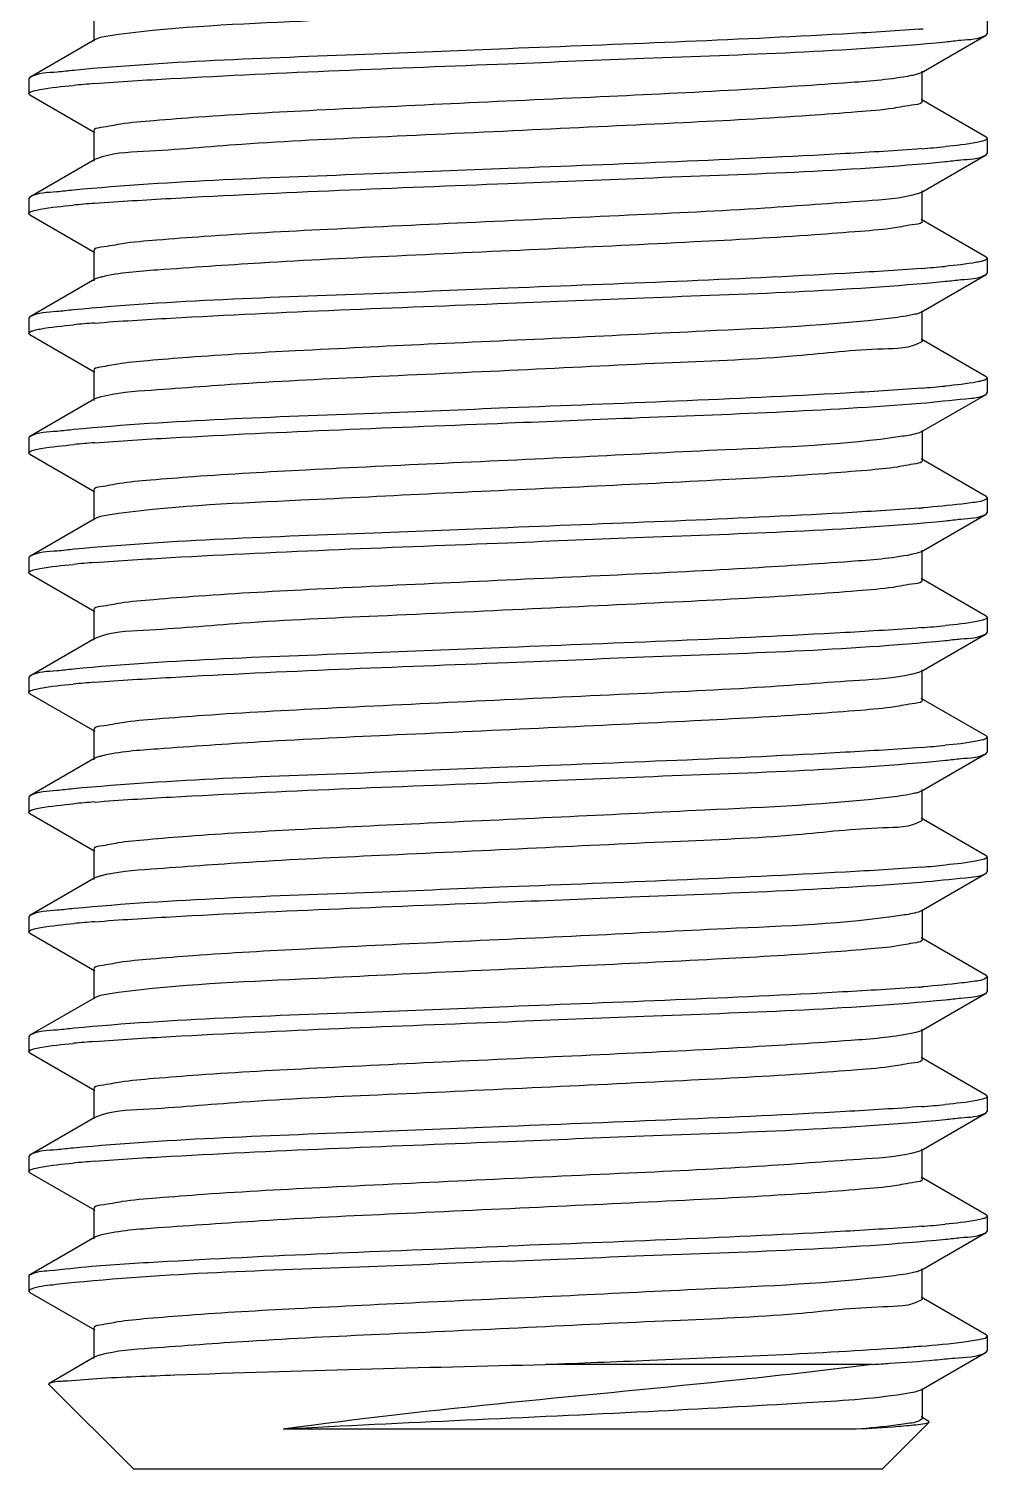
# Model space of a CAD drawing. Extents: x 1382187 to 1725648, y 860327 to 1571294.
# Drawn here: x 1509812.2 to 1509954.5, y 1234592.4 to 1234806.5 of the extents above; entities that cross this region are included whole.
import ezdxf

# ---------------------------------------------------------------- set-up
doc = ezdxf.new("R2010")
doc.units = 0
doc.header["$LTSCALE"] = 1000
doc.header["$MEASUREMENT"] = 0

msp = doc.modelspace()

# ---------------------------------------------------------------- linework, layer by layer
at = {"linetype": 'Continuous'}
for p, q in [((1509821.79, 1234809.09), (1509821.79, 1234804.64)), ((1509954.51, 1234807.97), (1509954.51, 1234805.75)), ((1509821.98, 1234804.86), (1509812.32, 1234799.27)), ((1509944.69, 1234799.96), (1509954.35, 1234805.56)), ((1509954.35, 1234805.56), (1509954.51, 1234805.75)), ((1509812.32, 1234799.27), (1509812.15, 1234799.08)), ((1509812.15, 1234799.08), (1509812.15, 1234796.85)), ((1509944.88, 1234795.74), (1509944.88, 1234800.19)), ((1509812.32, 1234796.66), (1509812.15, 1234796.85)), ((1509812.32, 1234796.66), (1509821.98, 1234791.07)), ((1509954.35, 1234790.37), (1509944.69, 1234795.97)), ((1509821.79, 1234791.29), (1509821.79, 1234786.84)), ((1509954.35, 1234790.37), (1509954.51, 1234790.18)), ((1509954.51, 1234790.18), (1509954.51, 1234787.96)), ((1509944.69, 1234782.17), (1509954.35, 1234787.76)), ((1509954.35, 1234787.76), (1509954.51, 1234787.96)), ((1509821.98, 1234787.07), (1509812.32, 1234781.48)), ((1509822.2, 1234787.17), (1509821.98, 1234787.07)), ((1509812.32, 1234781.48), (1509812.15, 1234781.28)), ((1509944.88, 1234777.95), (1509944.88, 1234782.39)), ((1509812.15, 1234781.28), (1509812.15, 1234779.06)), ((1509812.32, 1234778.86), (1509812.15, 1234779.06)), ((1509812.32, 1234778.86), (1509821.98, 1234773.27)), ((1509954.35, 1234772.58), (1509944.69, 1234778.17)), ((1509821.79, 1234773.5), (1509821.79, 1234769.05)), ((1509954.35, 1234772.58), (1509954.51, 1234772.38)), ((1509954.51, 1234772.38), (1509954.51, 1234770.16)), ((1509821.98, 1234769.27), (1509812.32, 1234763.68)), ((1509944.69, 1234764.37), (1509954.35, 1234769.97)), ((1509954.35, 1234769.97), (1509954.51, 1234770.16)), ((1509944.69, 1234764.37), (1509944.42, 1234764.25)), ((1509944.88, 1234760.15), (1509944.88, 1234764.6)), ((1509812.32, 1234763.68), (1509812.15, 1234763.49)), ((1509812.15, 1234763.49), (1509812.15, 1234761.26)), ((1509812.32, 1234761.07), (1509812.15, 1234761.26)), ((1509812.32, 1234761.07), (1509821.98, 1234755.48)), ((1509954.35, 1234754.78), (1509944.69, 1234760.38)), ((1509821.79, 1234755.7), (1509821.79, 1234751.25)), ((1509954.35, 1234754.78), (1509954.51, 1234754.59)), ((1509954.51, 1234754.59), (1509954.51, 1234752.37)), ((1509821.98, 1234751.48), (1509812.32, 1234745.89)), ((1509944.69, 1234746.58), (1509954.35, 1234752.17)), ((1509954.35, 1234752.17), (1509954.51, 1234752.37)), ((1509812.32, 1234745.89), (1509812.15, 1234745.69)), ((1509812.15, 1234745.69), (1509812.15, 1234743.47)), ((1509944.88, 1234746.8), (1509944.88, 1234742.36)), ((1509812.32, 1234743.27), (1509812.15, 1234743.47)), ((1509812.32, 1234743.27), (1509821.98, 1234737.68)), ((1509954.35, 1234736.99), (1509944.69, 1234742.58)), ((1509821.79, 1234737.91), (1509821.79, 1234733.46)), ((1509954.35, 1234736.99), (1509954.51, 1234736.79)), ((1509954.51, 1234736.79), (1509954.51, 1234734.57)), ((1509944.69, 1234728.78), (1509954.35, 1234734.38)), ((1509954.35, 1234734.38), (1509954.51, 1234734.57)), ((1509821.98, 1234733.68), (1509812.32, 1234728.09)), ((1509812.32, 1234728.09), (1509812.15, 1234727.9)), ((1509812.15, 1234727.9), (1509812.15, 1234725.67)), ((1509944.88, 1234724.56), (1509944.88, 1234729.01)), ((1509812.32, 1234725.48), (1509812.15, 1234725.67)), ((1509812.32, 1234725.48), (1509821.98, 1234719.89)), ((1509954.35, 1234719.19), (1509944.69, 1234724.79)), ((1509821.79, 1234720.11), (1509821.79, 1234715.66)), ((1509954.35, 1234719.19), (1509954.51, 1234719)), ((1509954.51, 1234719), (1509954.51, 1234716.78)), ((1509821.98, 1234715.89), (1509812.32, 1234710.3)), ((1509822.2, 1234715.99), (1509821.98, 1234715.89)), ((1509944.69, 1234710.99), (1509954.35, 1234716.58)), ((1509954.35, 1234716.58), (1509954.51, 1234716.78)), ((1509944.88, 1234706.77), (1509944.88, 1234711.21)), ((1509812.32, 1234710.3), (1509812.15, 1234710.1)), ((1509812.15, 1234710.1), (1509812.15, 1234707.88)), ((1509812.32, 1234707.68), (1509812.15, 1234707.88)), ((1509812.32, 1234707.68), (1509821.98, 1234702.09)), ((1509954.35, 1234701.4), (1509944.69, 1234706.99)), ((1509821.79, 1234702.32), (1509821.79, 1234697.87)), ((1509954.35, 1234701.4), (1509954.51, 1234701.2)), ((1509954.51, 1234701.2), (1509954.51, 1234698.98)), ((1509821.98, 1234698.09), (1509812.32, 1234692.5)), ((1509944.69, 1234693.19), (1509954.35, 1234698.79)), ((1509954.35, 1234698.79), (1509954.51, 1234698.98)), ((1509812.32, 1234692.5), (1509812.15, 1234692.31)), ((1509812.15, 1234692.31), (1509812.15, 1234690.08)), ((1509944.69, 1234693.19), (1509944.42, 1234693.07)), ((1509944.88, 1234688.97), (1509944.88, 1234693.42)), ((1509812.32, 1234689.89), (1509812.15, 1234690.08)), ((1509812.32, 1234689.89), (1509821.98, 1234684.3)), ((1509954.35, 1234683.6), (1509944.69, 1234689.2)), ((1509821.79, 1234684.52), (1509821.79, 1234680.07)), ((1509954.35, 1234683.6), (1509954.51, 1234683.41)), ((1509954.51, 1234683.41), (1509954.51, 1234681.19)), ((1509944.69, 1234675.4), (1509954.35, 1234680.99)), ((1509954.35, 1234680.99), (1509954.51, 1234681.19)), ((1509821.98, 1234680.3), (1509812.32, 1234674.71)), ((1509812.32, 1234674.71), (1509812.15, 1234674.51)), ((1509812.15, 1234674.51), (1509812.15, 1234672.29)), ((1509944.88, 1234675.62), (1509944.88, 1234671.18)), ((1509812.32, 1234672.09), (1509812.15, 1234672.29)), ((1509812.32, 1234672.09), (1509821.98, 1234666.5)), ((1509954.35, 1234665.81), (1509944.69, 1234671.4)), ((1509821.79, 1234666.73), (1509821.79, 1234662.28)), ((1509954.35, 1234665.81), (1509954.51, 1234665.61)), ((1509954.51, 1234665.61), (1509954.51, 1234663.39)), ((1509821.98, 1234662.5), (1509812.32, 1234656.91)), ((1509944.69, 1234657.6), (1509954.35, 1234663.2)), ((1509954.35, 1234663.2), (1509954.51, 1234663.39)), ((1509944.88, 1234653.38), (1509944.88, 1234657.83)), ((1509812.32, 1234656.91), (1509812.15, 1234656.72)), ((1509812.15, 1234656.72), (1509812.15, 1234654.49)), ((1509812.32, 1234654.3), (1509812.15, 1234654.49)), ((1509812.32, 1234654.3), (1509821.98, 1234648.71)), ((1509954.35, 1234648.01), (1509944.69, 1234653.61)), ((1509821.79, 1234648.93), (1509821.79, 1234644.48)), ((1509954.35, 1234648.01), (1509954.51, 1234647.82)), ((1509954.51, 1234647.82), (1509954.51, 1234645.6)), ((1509821.98, 1234644.71), (1509812.32, 1234639.12)), ((1509822.2, 1234644.81), (1509821.98, 1234644.71)), ((1509944.69, 1234639.81), (1509954.35, 1234645.4)), ((1509954.35, 1234645.4), (1509954.51, 1234645.6)), ((1509944.88, 1234635.59), (1509944.88, 1234640.03)), ((1509812.32, 1234639.12), (1509812.15, 1234638.92)), ((1509812.15, 1234638.92), (1509812.15, 1234636.7)), ((1509812.32, 1234636.5), (1509812.15, 1234636.7)), ((1509812.32, 1234636.5), (1509821.98, 1234630.91)), ((1509954.35, 1234630.22), (1509944.69, 1234635.81)), ((1509821.79, 1234631.14), (1509821.79, 1234626.69)), ((1509954.35, 1234630.22), (1509954.51, 1234630.02)), ((1509954.51, 1234630.02), (1509954.51, 1234627.8)), ((1509944.69, 1234622.01), (1509954.35, 1234627.61)), ((1509954.35, 1234627.61), (1509954.51, 1234627.8)), ((1509821.98, 1234626.91), (1509812.32, 1234621.32)), ((1509812.15, 1234621.13), (1509812.32, 1234621.32)), ((1509812.15, 1234621.13), (1509812.15, 1234618.9)), ((1509944.69, 1234622.01), (1509944.42, 1234621.89)), ((1509944.88, 1234617.79), (1509944.88, 1234622.24)), ((1509812.15, 1234618.9), (1509812.32, 1234618.71)), ((1509812.32, 1234618.71), (1509821.98, 1234613.12)), ((1509954.35, 1234612.42), (1509944.69, 1234618.02)), ((1509821.79, 1234613.34), (1509821.79, 1234608.89)), ((1509954.51, 1234612.23), (1509954.35, 1234612.42)), ((1509954.51, 1234612.23), (1509954.51, 1234610.01)), ((1509821.98, 1234609.12), (1509815.16, 1234605.17)), ((1509937.46, 1234608), (1509888.92, 1234608)), ((1509944.69, 1234604.22), (1509954.35, 1234609.81)), ((1509954.35, 1234609.81), (1509954.51, 1234610.01)), ((1509815.12, 1234605.04), (1509815.16, 1234605.17)), ((1509827.73, 1234592.43), (1509815.12, 1234605.04)), ((1509944.88, 1234604.44), (1509944.88, 1234600)), ((1509938.94, 1234592.43), (1509945.91, 1234599.4)), ((1509945.86, 1234599.54), (1509944.69, 1234600.22)), ((1509945.86, 1234599.54), (1509945.91, 1234599.4)), ((1509935.04, 1234598.37), (1509849.94, 1234598.37)), ((1509938.94, 1234592.43), (1509827.73, 1234592.43))]:
    msp.add_line(p, q, dxfattribs=at)
for centre, radius, start, end in [((1509923.4, 1235077.81), 272.18, 274.4234, 274.5497), ((1509837.53, 1234597.98), 200.98, 94.457, 95.3557), ((1509929.93, 1234979.68), 191.58, 274.4414, 275.5078), ((1509837.5, 1234580.52), 200.64, 94.4561, 95.3622), ((1509929.85, 1234962.89), 192.58, 274.4467, 275.4882), ((1509837.67, 1234560.67), 202.71, 94.457, 95.331), ((1509824.46, 1234745.18), 6.79, 105.0931, 106.1411), ((1509929.95, 1234943.86), 191.34, 274.444, 275.509), ((1509837.77, 1234541.73), 203.86, 94.4581, 95.3147), ((1509923.4, 1235006.63), 272.18, 274.4234, 274.5497), ((1509837.53, 1234526.8), 200.98, 94.457, 95.3557), ((1509929.93, 1234908.5), 191.58, 274.4414, 275.5078), ((1509837.5, 1234509.34), 200.64, 94.4561, 95.3622), ((1509929.85, 1234891.71), 192.58, 274.4467, 275.4882), ((1509837.67, 1234489.49), 202.71, 94.457, 95.331), ((1509929.95, 1234872.68), 191.34, 274.444, 275.509), ((1509824.46, 1234674), 6.79, 105.0931, 106.1411), ((1509837.77, 1234470.55), 203.86, 94.4581, 95.3147), ((1509923.4, 1234935.45), 272.18, 274.4234, 274.5497), ((1509837.53, 1234455.62), 200.98, 94.457, 95.3557), ((1509929.93, 1234837.32), 191.58, 274.4414, 275.5078), ((1509837.5, 1234438.16), 200.64, 94.4561, 95.3622), ((1509929.85, 1234820.53), 192.58, 274.4467, 275.4882), ((1509824.46, 1234602.82), 6.79, 105.0931, 106.1411)]:
    msp.add_arc(centre, radius, start, end, dxfattribs=at)
for points, knots in [([(1509944.88, 1234813.54), (1509944.88, 1234813.18), (1509943.06, 1234812.92), (1509940.79, 1234812.41), (1509936.02, 1234812), (1509927.16, 1234811.27), (1509912.84, 1234810.49), (1509893.61, 1234809.54), (1509873.07, 1234808.64), (1509850.23, 1234807.44), (1509834.46, 1234806.83), (1509825.5, 1234805.63)], [0, 0, 0, 0, 0.00884, 0.032379, 0.070466, 0.122006, 0.258971, 0.426878, 0.605536, 0.773444, 1, 1, 1, 1]), ([(1509825.5, 1234805.63), (1509825.07, 1234805.57), (1509823.9, 1234805.37), (1509822.65, 1234805.25), (1509821.98, 1234804.86)], [0, 0, 0, 0, 0.360643, 1, 1, 1, 1]), ([(1509944.39, 1234806.45), (1509940.61, 1234806.15), (1509920.27, 1234804.93), (1509899.91, 1234804.19), (1509883.33, 1234803.53)], [0, 0, 0, 0, 0.18595, 1, 1, 1, 1]), ([(1509948.32, 1234804.56), (1509949.09, 1234804.63), (1509951.08, 1234804.92), (1509953.25, 1234804.92), (1509954.35, 1234805.56)], [0, 0, 0, 0, 0.377935, 1, 1, 1, 1]), ([(1509883.33, 1234803.53), (1509876.71, 1234803.26), (1509855.22, 1234802.35), (1509833.7, 1234801.71), (1509818.88, 1234800.32)], [0, 0, 0, 0, 0.308379, 1, 1, 1, 1]), ([(1509883.33, 1234801.3), (1509890.07, 1234801.57), (1509911.73, 1234802.5), (1509933.44, 1234803.11), (1509948.32, 1234804.56)], [0, 0, 0, 0, 0.310578, 1, 1, 1, 1]), ([(1509821.91, 1234798.35), (1509825.68, 1234798.65), (1509846.14, 1234799.89), (1509866.63, 1234800.64), (1509883.33, 1234801.3)], [0, 0, 0, 0, 0.184524, 1, 1, 1, 1]), ([(1509818.88, 1234800.32), (1509818.05, 1234800.24), (1509815.88, 1234799.94), (1509813.51, 1234799.96), (1509812.32, 1234799.27)], [0, 0, 0, 0, 0.379704, 1, 1, 1, 1]), ([(1509943.22, 1234799.53), (1509940.27, 1234798.94), (1509932.04, 1234798.33), (1509917.11, 1234797.32), (1509897.74, 1234796.4), (1509876.49, 1234795.43), (1509856.19, 1234794.46), (1509840.91, 1234793.65), (1509831.38, 1234792.89), (1509826.21, 1234792.47), (1509823.77, 1234791.92), (1509821.79, 1234791.67), (1509821.79, 1234791.29)], [0, 0, 0, 0, 0.074051, 0.202548, 0.368862, 0.551322, 0.726125, 0.870472, 0.925123, 0.96561, 0.990669, 1, 1, 1, 1]), ([(1509944.69, 1234799.96), (1509944.52, 1234799.86), (1509944.02, 1234799.7), (1509943.53, 1234799.59), (1509943.22, 1234799.53)], [0, 0, 0, 0, 0.388593, 1, 1, 1, 1]), ([(1509812.16, 1234796.85), (1509812.16, 1234796.94), (1509812.44, 1234797.14), (1509812.69, 1234797.2), (1509812.87, 1234797.26)], [0, 0, 0, 0, 0.318631, 1, 1, 1, 1]), ([(1509812.87, 1234797.26), (1509813.18, 1234797.34), (1509815.13, 1234797.74), (1509817.11, 1234797.93), (1509818.77, 1234798.08)], [0, 0, 0, 0, 0.159226, 1, 1, 1, 1]), ([(1509944.88, 1234795.74), (1509944.88, 1234795.33), (1509942.73, 1234795.1), (1509940.1, 1234794.5), (1509934.53, 1234794.08), (1509924.32, 1234793.29), (1509908.09, 1234792.45), (1509886.75, 1234791.45), (1509864.9, 1234790.41), (1509845.58, 1234789.59), (1509831.79, 1234788.29), (1509824.38, 1234788.04), (1509822.2, 1234787.17)], [0, 0, 0, 0, 0.009911, 0.036684, 0.079861, 0.138026, 0.290611, 0.473012, 0.659513, 0.823824, 0.942824, 1, 1, 1, 1]), ([(1509954.51, 1234790.18), (1509954.51, 1234790.09), (1509954.25, 1234789.91), (1509954.02, 1234789.84), (1509953.84, 1234789.79)], [0, 0, 0, 0, 0.322656, 1, 1, 1, 1]), ([(1509944.77, 1234788.68), (1509941, 1234788.38), (1509920.53, 1234787.14), (1509900.04, 1234786.4), (1509883.33, 1234785.73)], [0, 0, 0, 0, 0.184477, 1, 1, 1, 1]), ([(1509948.27, 1234786.76), (1509949.04, 1234786.83), (1509951.05, 1234787.12), (1509953.24, 1234787.12), (1509954.35, 1234787.76)], [0, 0, 0, 0, 0.378132, 1, 1, 1, 1]), ([(1509953.84, 1234789.79), (1509953.56, 1234789.71), (1509951.73, 1234789.32), (1509949.88, 1234789.14), (1509948.32, 1234788.99)], [0, 0, 0, 0, 0.159145, 1, 1, 1, 1]), ([(1509883.33, 1234785.73), (1509876.68, 1234785.47), (1509855.16, 1234784.55), (1509833.6, 1234783.91), (1509818.77, 1234782.51)], [0, 0, 0, 0, 0.308852, 1, 1, 1, 1]), ([(1509883.33, 1234783.51), (1509890.05, 1234783.77), (1509911.7, 1234784.7), (1509933.39, 1234785.31), (1509948.27, 1234786.76)], [0, 0, 0, 0, 0.310323, 1, 1, 1, 1]), ([(1509821.91, 1234780.56), (1509825.68, 1234780.85), (1509846.14, 1234782.09), (1509866.63, 1234782.84), (1509883.33, 1234783.51)], [0, 0, 0, 0, 0.18453, 1, 1, 1, 1]), ([(1509818.77, 1234782.51), (1509817.94, 1234782.43), (1509815.82, 1234782.14), (1509813.49, 1234782.16), (1509812.32, 1234781.48)], [0, 0, 0, 0, 0.37931, 1, 1, 1, 1]), ([(1509944.14, 1234781.96), (1509941.67, 1234781.22), (1509934.02, 1234780.77), (1509919.79, 1234779.63), (1509900.45, 1234778.75), (1509878.77, 1234777.74), (1509857.78, 1234776.75), (1509841.86, 1234775.92), (1509831.88, 1234775.14), (1509826.45, 1234774.71), (1509823.89, 1234774.13), (1509821.79, 1234773.89), (1509821.79, 1234773.5)], [0, 0, 0, 0, 0.062951, 0.18524, 0.350271, 0.535399, 0.715185, 0.864922, 0.92187, 0.964113, 0.990297, 1, 1, 1, 1]), ([(1509944.69, 1234782.17), (1509944.61, 1234782.13), (1509944.44, 1234782.05), (1509944.25, 1234781.99), (1509944.14, 1234781.96)], [0, 0, 0, 0, 0.430479, 1, 1, 1, 1]), ([(1509812.16, 1234779.06), (1509812.16, 1234779.16), (1509812.49, 1234779.36), (1509812.75, 1234779.43), (1509812.96, 1234779.48)], [0, 0, 0, 0, 0.315061, 1, 1, 1, 1]), ([(1509812.96, 1234779.48), (1509813.27, 1234779.57), (1509815.18, 1234779.95), (1509817.12, 1234780.13), (1509818.75, 1234780.29)], [0, 0, 0, 0, 0.163145, 1, 1, 1, 1]), ([(1509944.88, 1234777.95), (1509944.88, 1234777.56), (1509942.84, 1234777.31), (1509940.34, 1234776.75), (1509935.04, 1234776.33), (1509925.29, 1234775.56), (1509909.69, 1234774.73), (1509889.04, 1234773.75), (1509867.57, 1234772.76), (1509848.21, 1234771.86), (1509833.6, 1234770.8), (1509825.66, 1234770.25), (1509822.94, 1234769.6)], [0, 0, 0, 0, 0.00951, 0.035123, 0.076469, 0.132247, 0.279239, 0.456494, 0.640275, 0.805971, 0.931424, 1, 1, 1, 1]), ([(1509944.78, 1234770.89), (1509941.01, 1234770.59), (1509920.54, 1234769.35), (1509900.04, 1234768.6), (1509883.33, 1234767.94)], [0, 0, 0, 0, 0.184455, 1, 1, 1, 1]), ([(1509953.83, 1234771.99), (1509953.55, 1234771.91), (1509951.71, 1234771.52), (1509949.84, 1234771.34), (1509948.27, 1234771.19)], [0, 0, 0, 0, 0.159397, 1, 1, 1, 1]), ([(1509954.51, 1234772.38), (1509954.51, 1234772.3), (1509954.24, 1234772.11), (1509954.01, 1234772.04), (1509953.83, 1234771.99)], [0, 0, 0, 0, 0.322005, 1, 1, 1, 1]), ([(1509822.94, 1234769.6), (1509822.75, 1234769.55), (1509822.42, 1234769.46), (1509822.1, 1234769.34), (1509821.98, 1234769.27)], [0, 0, 0, 0, 0.59312, 1, 1, 1, 1]), ([(1509883.33, 1234765.71), (1509890.07, 1234765.98), (1509911.73, 1234766.91), (1509933.44, 1234767.52), (1509948.32, 1234768.97)], [0, 0, 0, 0, 0.310595, 1, 1, 1, 1]), ([(1509948.32, 1234768.97), (1509949.09, 1234769.04), (1509951.08, 1234769.33), (1509953.25, 1234769.33), (1509954.35, 1234769.97)], [0, 0, 0, 0, 0.377931, 1, 1, 1, 1]), ([(1509883.33, 1234767.94), (1509876.68, 1234767.67), (1509855.15, 1234766.75), (1509833.58, 1234766.12), (1509818.75, 1234764.72)], [0, 0, 0, 0, 0.308927, 1, 1, 1, 1]), ([(1509818.75, 1234764.72), (1509817.93, 1234764.64), (1509815.81, 1234764.34), (1509813.49, 1234764.36), (1509812.32, 1234763.68)], [0, 0, 0, 0, 0.379296, 1, 1, 1, 1]), ([(1509821.92, 1234762.76), (1509825.69, 1234763.06), (1509846.15, 1234764.3), (1509866.63, 1234765.05), (1509883.33, 1234765.71)], [0, 0, 0, 0, 0.184554, 1, 1, 1, 1]), ([(1509944.42, 1234764.25), (1509944.21, 1234764.17), (1509942.86, 1234763.81), (1509941.48, 1234763.64), (1509940.31, 1234763.5)], [0, 0, 0, 0, 0.158312, 1, 1, 1, 1]), ([(1509812.89, 1234761.67), (1509813.2, 1234761.76), (1509815.16, 1234762.15), (1509817.16, 1234762.34), (1509818.84, 1234762.5)], [0, 0, 0, 0, 0.159617, 1, 1, 1, 1]), ([(1509940.31, 1234763.5), (1509931.1, 1234762.38), (1509915.14, 1234761.71), (1509892.2, 1234760.54), (1509871.93, 1234759.64), (1509853.05, 1234758.71), (1509839.06, 1234757.94), (1509830.41, 1234757.22), (1509825.77, 1234756.81), (1509823.55, 1234756.31), (1509821.79, 1234756.05), (1509821.79, 1234755.7)], [0, 0, 0, 0, 0.234088, 0.402448, 0.579889, 0.745639, 0.880314, 0.930897, 0.968237, 0.991317, 1, 1, 1, 1]), ([(1509812.16, 1234761.26), (1509812.16, 1234761.35), (1509812.45, 1234761.55), (1509812.7, 1234761.62), (1509812.89, 1234761.67)], [0, 0, 0, 0, 0.317967, 1, 1, 1, 1]), ([(1509944.7, 1234759.93), (1509943.05, 1234758.95), (1509936.46, 1234759), (1509924.46, 1234757.51), (1509906.69, 1234756.86), (1509886.11, 1234755.81), (1509865.11, 1234754.85), (1509846.45, 1234753.98), (1509832.62, 1234752.91), (1509825.17, 1234752.41), (1509822.69, 1234751.74)], [0, 0, 0, 0, 0.046973, 0.152409, 0.303029, 0.479455, 0.658932, 0.818305, 0.937036, 1, 1, 1, 1]), ([(1509944.88, 1234760.15), (1509944.88, 1234760.11), (1509944.83, 1234760.02), (1509944.75, 1234759.96), (1509944.7, 1234759.93)], [0, 0, 0, 0, 0.402304, 1, 1, 1, 1]), ([(1509953.87, 1234754.21), (1509953.59, 1234754.13), (1509951.76, 1234753.73), (1509949.89, 1234753.55), (1509948.32, 1234753.4)], [0, 0, 0, 0, 0.157623, 1, 1, 1, 1]), ([(1509954.51, 1234754.59), (1509954.51, 1234754.51), (1509954.26, 1234754.32), (1509954.04, 1234754.26), (1509953.87, 1234754.21)], [0, 0, 0, 0, 0.324871, 1, 1, 1, 1]), ([(1509822.57, 1234751.71), (1509822.45, 1234751.67), (1509822.25, 1234751.61), (1509822.06, 1234751.52), (1509821.98, 1234751.48)], [0, 0, 0, 0, 0.572041, 1, 1, 1, 1]), ([(1509944.78, 1234753.09), (1509941.01, 1234752.79), (1509920.54, 1234751.56), (1509900.04, 1234750.81), (1509883.33, 1234750.14)], [0, 0, 0, 0, 0.184436, 1, 1, 1, 1]), ([(1509944.68, 1234750.86), (1509946.9, 1234751.03), (1509950.05, 1234751.47), (1509953.45, 1234751.66), (1509954.35, 1234752.17)], [0, 0, 0, 0, 0.683734, 1, 1, 1, 1]), ([(1509883.33, 1234750.14), (1509876.7, 1234749.88), (1509855.19, 1234748.96), (1509833.66, 1234748.32), (1509818.84, 1234746.93)], [0, 0, 0, 0, 0.308576, 1, 1, 1, 1]), ([(1509883.33, 1234747.92), (1509889.43, 1234748.16), (1509909.88, 1234749), (1509930.35, 1234749.73), (1509944.68, 1234750.86)], [0, 0, 0, 0, 0.297863, 1, 1, 1, 1]), ([(1509821.92, 1234744.97), (1509825.69, 1234745.27), (1509846.15, 1234746.5), (1509866.64, 1234747.25), (1509883.33, 1234747.92)], [0, 0, 0, 0, 0.184575, 1, 1, 1, 1]), ([(1509818.84, 1234746.93), (1509818.01, 1234746.85), (1509815.86, 1234746.55), (1509813.51, 1234746.57), (1509812.32, 1234745.89)], [0, 0, 0, 0, 0.37952, 1, 1, 1, 1]), ([(1509941.94, 1234745.93), (1509933.25, 1234744.61), (1509917.69, 1234744.09), (1509894.99, 1234742.86), (1509874.2, 1234741.95), (1509854.61, 1234741), (1509839.97, 1234740.2), (1509830.89, 1234739.47), (1509825.99, 1234739.05), (1509823.66, 1234738.53), (1509821.79, 1234738.27), (1509821.79, 1234737.91)], [0, 0, 0, 0, 0.218787, 0.386207, 0.566108, 0.736243, 0.875583, 0.928118, 0.966979, 0.991, 1, 1, 1, 1]), ([(1509944.69, 1234746.58), (1509944.57, 1234746.51), (1509943.68, 1234746.18), (1509942.74, 1234746.05), (1509941.94, 1234745.93)], [0, 0, 0, 0, 0.147905, 1, 1, 1, 1]), ([(1509812.16, 1234743.47), (1509812.16, 1234743.57), (1509812.5, 1234743.77), (1509812.77, 1234743.84), (1509812.98, 1234743.9)], [0, 0, 0, 0, 0.313847, 1, 1, 1, 1]), ([(1509812.98, 1234743.9), (1509813.29, 1234743.98), (1509815.25, 1234744.37), (1509817.23, 1234744.55), (1509818.88, 1234744.71)], [0, 0, 0, 0, 0.163234, 1, 1, 1, 1]), ([(1509944.88, 1234742.36), (1509944.88, 1234742), (1509943.06, 1234741.74), (1509940.79, 1234741.23), (1509936.02, 1234740.82), (1509927.16, 1234740.09), (1509912.84, 1234739.31), (1509893.61, 1234738.36), (1509873.07, 1234737.46), (1509850.23, 1234736.26), (1509834.46, 1234735.65), (1509825.5, 1234734.45)], [0, 0, 0, 0, 0.00884, 0.032379, 0.070466, 0.122006, 0.258971, 0.426878, 0.605536, 0.773444, 1, 1, 1, 1]), ([(1509954.51, 1234736.79), (1509954.51, 1234736.71), (1509953.7, 1234736.12), (1509952.87, 1234736.17), (1509952.1, 1234736.05)], [0, 0, 0, 0, 0.093121, 1, 1, 1, 1]), ([(1509825.5, 1234734.45), (1509825.07, 1234734.39), (1509823.9, 1234734.19), (1509822.65, 1234734.07), (1509821.98, 1234733.68)], [0, 0, 0, 0, 0.360643, 1, 1, 1, 1]), ([(1509944.39, 1234735.27), (1509940.61, 1234734.97), (1509920.27, 1234733.75), (1509899.91, 1234733.01), (1509883.33, 1234732.35)], [0, 0, 0, 0, 0.18595, 1, 1, 1, 1]), ([(1509952.1, 1234736.05), (1509951.65, 1234735.99), (1509949.28, 1234735.67), (1509946.91, 1234735.47), (1509944.98, 1234735.31)], [0, 0, 0, 0, 0.190828, 1, 1, 1, 1]), ([(1509948.32, 1234733.38), (1509949.09, 1234733.45), (1509951.08, 1234733.74), (1509953.25, 1234733.74), (1509954.35, 1234734.38)], [0, 0, 0, 0, 0.377935, 1, 1, 1, 1]), ([(1509883.33, 1234732.35), (1509876.71, 1234732.08), (1509855.22, 1234731.17), (1509833.7, 1234730.53), (1509818.88, 1234729.14)], [0, 0, 0, 0, 0.308379, 1, 1, 1, 1]), ([(1509883.33, 1234730.12), (1509890.07, 1234730.39), (1509911.73, 1234731.32), (1509933.44, 1234731.93), (1509948.32, 1234733.38)], [0, 0, 0, 0, 0.310578, 1, 1, 1, 1]), ([(1509821.91, 1234727.17), (1509825.68, 1234727.47), (1509846.14, 1234728.71), (1509866.63, 1234729.46), (1509883.33, 1234730.12)], [0, 0, 0, 0, 0.184524, 1, 1, 1, 1]), ([(1509818.88, 1234729.14), (1509818.05, 1234729.06), (1509815.88, 1234728.76), (1509813.51, 1234728.78), (1509812.32, 1234728.09)], [0, 0, 0, 0, 0.379704, 1, 1, 1, 1]), ([(1509943.22, 1234728.35), (1509940.27, 1234727.76), (1509932.04, 1234727.15), (1509917.11, 1234726.14), (1509897.74, 1234725.22), (1509876.49, 1234724.25), (1509856.19, 1234723.28), (1509840.91, 1234722.47), (1509831.38, 1234721.71), (1509826.21, 1234721.29), (1509823.77, 1234720.74), (1509821.79, 1234720.49), (1509821.79, 1234720.11)], [0, 0, 0, 0, 0.074051, 0.202548, 0.368862, 0.551322, 0.726125, 0.870472, 0.925123, 0.96561, 0.990669, 1, 1, 1, 1]), ([(1509944.69, 1234728.78), (1509944.52, 1234728.68), (1509944.02, 1234728.52), (1509943.53, 1234728.41), (1509943.22, 1234728.35)], [0, 0, 0, 0, 0.388593, 1, 1, 1, 1]), ([(1509812.16, 1234725.67), (1509812.16, 1234725.76), (1509812.44, 1234725.96), (1509812.69, 1234726.02), (1509812.87, 1234726.08)], [0, 0, 0, 0, 0.318631, 1, 1, 1, 1]), ([(1509812.87, 1234726.08), (1509813.18, 1234726.16), (1509815.13, 1234726.56), (1509817.11, 1234726.75), (1509818.77, 1234726.9)], [0, 0, 0, 0, 0.159226, 1, 1, 1, 1]), ([(1509944.88, 1234724.56), (1509944.88, 1234724.15), (1509942.73, 1234723.92), (1509940.1, 1234723.32), (1509934.53, 1234722.9), (1509924.32, 1234722.11), (1509908.09, 1234721.27), (1509886.75, 1234720.27), (1509864.9, 1234719.23), (1509845.58, 1234718.42), (1509831.79, 1234717.11), (1509824.38, 1234716.86), (1509822.2, 1234715.99)], [0, 0, 0, 0, 0.009911, 0.036684, 0.079861, 0.138026, 0.290611, 0.473012, 0.659513, 0.823824, 0.942824, 1, 1, 1, 1]), ([(1509944.77, 1234717.5), (1509941, 1234717.2), (1509920.53, 1234715.96), (1509900.04, 1234715.22), (1509883.33, 1234714.55)], [0, 0, 0, 0, 0.184477, 1, 1, 1, 1]), ([(1509953.84, 1234718.61), (1509953.56, 1234718.53), (1509951.73, 1234718.14), (1509949.88, 1234717.96), (1509948.32, 1234717.81)], [0, 0, 0, 0, 0.159145, 1, 1, 1, 1]), ([(1509954.51, 1234719), (1509954.51, 1234718.91), (1509954.25, 1234718.73), (1509954.02, 1234718.66), (1509953.84, 1234718.61)], [0, 0, 0, 0, 0.322656, 1, 1, 1, 1]), ([(1509883.33, 1234712.33), (1509890.05, 1234712.59), (1509911.7, 1234713.52), (1509933.39, 1234714.14), (1509948.27, 1234715.58)], [0, 0, 0, 0, 0.310323, 1, 1, 1, 1]), ([(1509948.27, 1234715.58), (1509949.04, 1234715.66), (1509951.05, 1234715.94), (1509953.24, 1234715.94), (1509954.35, 1234716.58)], [0, 0, 0, 0, 0.378132, 1, 1, 1, 1]), ([(1509883.33, 1234714.55), (1509876.68, 1234714.29), (1509855.16, 1234713.37), (1509833.6, 1234712.73), (1509818.77, 1234711.33)], [0, 0, 0, 0, 0.308852, 1, 1, 1, 1]), ([(1509818.77, 1234711.33), (1509817.94, 1234711.25), (1509815.82, 1234710.96), (1509813.49, 1234710.98), (1509812.32, 1234710.3)], [0, 0, 0, 0, 0.37931, 1, 1, 1, 1]), ([(1509944.14, 1234710.78), (1509941.67, 1234710.04), (1509934.02, 1234709.59), (1509919.79, 1234708.45), (1509900.45, 1234707.57), (1509878.77, 1234706.56), (1509857.78, 1234705.57), (1509841.86, 1234704.74), (1509831.88, 1234703.96), (1509826.45, 1234703.53), (1509823.89, 1234702.95), (1509821.79, 1234702.71), (1509821.79, 1234702.32)], [0, 0, 0, 0, 0.062951, 0.18524, 0.350271, 0.535399, 0.715185, 0.864922, 0.92187, 0.964113, 0.990297, 1, 1, 1, 1]), ([(1509821.91, 1234709.38), (1509825.68, 1234709.67), (1509846.14, 1234710.91), (1509866.63, 1234711.66), (1509883.33, 1234712.33)], [0, 0, 0, 0, 0.18453, 1, 1, 1, 1]), ([(1509944.69, 1234710.99), (1509944.61, 1234710.95), (1509944.44, 1234710.87), (1509944.25, 1234710.81), (1509944.14, 1234710.78)], [0, 0, 0, 0, 0.430479, 1, 1, 1, 1]), ([(1509812.96, 1234708.3), (1509813.27, 1234708.39), (1509815.18, 1234708.77), (1509817.12, 1234708.95), (1509818.75, 1234709.11)], [0, 0, 0, 0, 0.163145, 1, 1, 1, 1]), ([(1509812.16, 1234707.88), (1509812.16, 1234707.98), (1509812.49, 1234708.18), (1509812.75, 1234708.25), (1509812.96, 1234708.3)], [0, 0, 0, 0, 0.315061, 1, 1, 1, 1]), ([(1509944.88, 1234706.77), (1509944.88, 1234706.38), (1509942.84, 1234706.13), (1509940.34, 1234705.57), (1509935.04, 1234705.15), (1509925.29, 1234704.38), (1509909.69, 1234703.55), (1509889.04, 1234702.57), (1509867.57, 1234701.58), (1509848.21, 1234700.68), (1509833.6, 1234699.62), (1509825.66, 1234699.07), (1509822.94, 1234698.42)], [0, 0, 0, 0, 0.00951, 0.035123, 0.076469, 0.132247, 0.279239, 0.456494, 0.640275, 0.805971, 0.931424, 1, 1, 1, 1]), ([(1509953.83, 1234700.81), (1509953.55, 1234700.73), (1509951.71, 1234700.34), (1509949.84, 1234700.16), (1509948.27, 1234700.01)], [0, 0, 0, 0, 0.159397, 1, 1, 1, 1]), ([(1509954.51, 1234701.2), (1509954.51, 1234701.12), (1509954.24, 1234700.93), (1509954.01, 1234700.86), (1509953.83, 1234700.81)], [0, 0, 0, 0, 0.322005, 1, 1, 1, 1]), ([(1509822.94, 1234698.42), (1509822.75, 1234698.37), (1509822.42, 1234698.28), (1509822.1, 1234698.16), (1509821.98, 1234698.09)], [0, 0, 0, 0, 0.59312, 1, 1, 1, 1]), ([(1509944.78, 1234699.71), (1509941.01, 1234699.41), (1509920.54, 1234698.17), (1509900.04, 1234697.42), (1509883.33, 1234696.76)], [0, 0, 0, 0, 0.184455, 1, 1, 1, 1]), ([(1509948.32, 1234697.79), (1509949.09, 1234697.87), (1509951.08, 1234698.15), (1509953.25, 1234698.15), (1509954.35, 1234698.79)], [0, 0, 0, 0, 0.377931, 1, 1, 1, 1]), ([(1509883.33, 1234696.76), (1509876.68, 1234696.49), (1509855.15, 1234695.57), (1509833.58, 1234694.94), (1509818.75, 1234693.54)], [0, 0, 0, 0, 0.308927, 1, 1, 1, 1]), ([(1509883.33, 1234694.53), (1509890.07, 1234694.8), (1509911.73, 1234695.73), (1509933.44, 1234696.34), (1509948.32, 1234697.79)], [0, 0, 0, 0, 0.310595, 1, 1, 1, 1]), ([(1509818.75, 1234693.54), (1509817.93, 1234693.46), (1509815.81, 1234693.16), (1509813.49, 1234693.18), (1509812.32, 1234692.5)], [0, 0, 0, 0, 0.379296, 1, 1, 1, 1]), ([(1509821.92, 1234691.58), (1509825.69, 1234691.88), (1509846.15, 1234693.12), (1509866.63, 1234693.87), (1509883.33, 1234694.53)], [0, 0, 0, 0, 0.184554, 1, 1, 1, 1]), ([(1509940.31, 1234692.32), (1509931.1, 1234691.2), (1509915.14, 1234690.53), (1509892.2, 1234689.36), (1509871.93, 1234688.46), (1509853.05, 1234687.53), (1509839.06, 1234686.76), (1509830.41, 1234686.04), (1509825.77, 1234685.63), (1509823.55, 1234685.13), (1509821.79, 1234684.87), (1509821.79, 1234684.52)], [0, 0, 0, 0, 0.234088, 0.402448, 0.579889, 0.745639, 0.880314, 0.930897, 0.968237, 0.991317, 1, 1, 1, 1]), ([(1509944.42, 1234693.07), (1509944.21, 1234692.99), (1509942.86, 1234692.63), (1509941.48, 1234692.46), (1509940.31, 1234692.32)], [0, 0, 0, 0, 0.158312, 1, 1, 1, 1]), ([(1509812.16, 1234690.08), (1509812.16, 1234690.17), (1509812.45, 1234690.37), (1509812.7, 1234690.44), (1509812.89, 1234690.49)], [0, 0, 0, 0, 0.317967, 1, 1, 1, 1]), ([(1509812.89, 1234690.49), (1509813.2, 1234690.58), (1509815.16, 1234690.97), (1509817.16, 1234691.16), (1509818.84, 1234691.32)], [0, 0, 0, 0, 0.159617, 1, 1, 1, 1]), ([(1509944.7, 1234688.75), (1509943.05, 1234687.77), (1509936.46, 1234687.82), (1509924.46, 1234686.33), (1509906.69, 1234685.68), (1509886.11, 1234684.63), (1509865.11, 1234683.67), (1509846.45, 1234682.8), (1509832.62, 1234681.73), (1509825.17, 1234681.23), (1509822.69, 1234680.56)], [0, 0, 0, 0, 0.046973, 0.152409, 0.303029, 0.479455, 0.658932, 0.818305, 0.937036, 1, 1, 1, 1]), ([(1509944.88, 1234688.97), (1509944.88, 1234688.93), (1509944.83, 1234688.84), (1509944.75, 1234688.78), (1509944.7, 1234688.75)], [0, 0, 0, 0, 0.402304, 1, 1, 1, 1]), ([(1509953.87, 1234683.03), (1509953.59, 1234682.95), (1509951.76, 1234682.55), (1509949.89, 1234682.37), (1509948.32, 1234682.22)], [0, 0, 0, 0, 0.157623, 1, 1, 1, 1]), ([(1509954.51, 1234683.41), (1509954.51, 1234683.33), (1509954.26, 1234683.14), (1509954.04, 1234683.08), (1509953.87, 1234683.03)], [0, 0, 0, 0, 0.324871, 1, 1, 1, 1]), ([(1509944.78, 1234681.91), (1509941.01, 1234681.61), (1509920.54, 1234680.38), (1509900.04, 1234679.63), (1509883.33, 1234678.96)], [0, 0, 0, 0, 0.184436, 1, 1, 1, 1]), ([(1509944.68, 1234679.68), (1509946.9, 1234679.85), (1509950.05, 1234680.29), (1509953.45, 1234680.48), (1509954.35, 1234680.99)], [0, 0, 0, 0, 0.683734, 1, 1, 1, 1]), ([(1509883.33, 1234678.96), (1509876.7, 1234678.7), (1509855.19, 1234677.78), (1509833.66, 1234677.14), (1509818.84, 1234675.75)], [0, 0, 0, 0, 0.308576, 1, 1, 1, 1]), ([(1509822.57, 1234680.53), (1509822.45, 1234680.49), (1509822.25, 1234680.43), (1509822.06, 1234680.34), (1509821.98, 1234680.3)], [0, 0, 0, 0, 0.572041, 1, 1, 1, 1]), ([(1509883.33, 1234676.74), (1509889.43, 1234676.98), (1509909.88, 1234677.82), (1509930.35, 1234678.56), (1509944.68, 1234679.68)], [0, 0, 0, 0, 0.297863, 1, 1, 1, 1]), ([(1509821.92, 1234673.79), (1509825.69, 1234674.09), (1509846.15, 1234675.32), (1509866.64, 1234676.07), (1509883.33, 1234676.74)], [0, 0, 0, 0, 0.184575, 1, 1, 1, 1]), ([(1509818.84, 1234675.75), (1509818.01, 1234675.67), (1509815.86, 1234675.37), (1509813.51, 1234675.39), (1509812.32, 1234674.71)], [0, 0, 0, 0, 0.37952, 1, 1, 1, 1]), ([(1509941.94, 1234674.75), (1509933.25, 1234673.43), (1509917.69, 1234672.91), (1509894.99, 1234671.68), (1509874.2, 1234670.77), (1509854.61, 1234669.82), (1509839.97, 1234669.02), (1509830.89, 1234668.29), (1509825.99, 1234667.87), (1509823.66, 1234667.35), (1509821.79, 1234667.09), (1509821.79, 1234666.73)], [0, 0, 0, 0, 0.218787, 0.386207, 0.566108, 0.736243, 0.875583, 0.928118, 0.966979, 0.991, 1, 1, 1, 1]), ([(1509944.69, 1234675.4), (1509944.57, 1234675.33), (1509943.68, 1234675), (1509942.74, 1234674.87), (1509941.94, 1234674.75)], [0, 0, 0, 0, 0.147905, 1, 1, 1, 1]), ([(1509812.16, 1234672.29), (1509812.16, 1234672.39), (1509812.5, 1234672.59), (1509812.77, 1234672.66), (1509812.98, 1234672.72)], [0, 0, 0, 0, 0.313847, 1, 1, 1, 1]), ([(1509812.98, 1234672.72), (1509813.29, 1234672.8), (1509815.25, 1234673.19), (1509817.23, 1234673.37), (1509818.88, 1234673.53)], [0, 0, 0, 0, 0.163234, 1, 1, 1, 1]), ([(1509944.88, 1234671.18), (1509944.88, 1234670.82), (1509943.06, 1234670.56), (1509940.79, 1234670.05), (1509936.02, 1234669.64), (1509927.16, 1234668.91), (1509912.84, 1234668.13), (1509893.61, 1234667.18), (1509873.07, 1234666.28), (1509850.23, 1234665.08), (1509834.46, 1234664.47), (1509825.5, 1234663.27)], [0, 0, 0, 0, 0.00884, 0.032379, 0.070466, 0.122006, 0.258971, 0.426878, 0.605536, 0.773444, 1, 1, 1, 1]), ([(1509944.39, 1234664.09), (1509940.61, 1234663.79), (1509920.27, 1234662.57), (1509899.91, 1234661.83), (1509883.33, 1234661.17)], [0, 0, 0, 0, 0.18595, 1, 1, 1, 1]), ([(1509952.1, 1234664.87), (1509951.65, 1234664.81), (1509949.28, 1234664.49), (1509946.91, 1234664.29), (1509944.98, 1234664.13)], [0, 0, 0, 0, 0.190828, 1, 1, 1, 1]), ([(1509954.51, 1234665.61), (1509954.51, 1234665.54), (1509953.7, 1234664.94), (1509952.87, 1234664.99), (1509952.1, 1234664.87)], [0, 0, 0, 0, 0.093121, 1, 1, 1, 1]), ([(1509825.5, 1234663.27), (1509825.07, 1234663.21), (1509823.9, 1234663.01), (1509822.65, 1234662.89), (1509821.98, 1234662.5)], [0, 0, 0, 0, 0.360643, 1, 1, 1, 1]), ([(1509883.33, 1234658.94), (1509890.07, 1234659.21), (1509911.73, 1234660.14), (1509933.44, 1234660.75), (1509948.32, 1234662.2)], [0, 0, 0, 0, 0.310578, 1, 1, 1, 1]), ([(1509948.32, 1234662.2), (1509949.09, 1234662.27), (1509951.08, 1234662.56), (1509953.25, 1234662.56), (1509954.35, 1234663.2)], [0, 0, 0, 0, 0.377935, 1, 1, 1, 1]), ([(1509883.33, 1234661.17), (1509876.71, 1234660.9), (1509855.22, 1234659.99), (1509833.7, 1234659.35), (1509818.88, 1234657.96)], [0, 0, 0, 0, 0.308379, 1, 1, 1, 1]), ([(1509818.88, 1234657.96), (1509818.05, 1234657.88), (1509815.88, 1234657.58), (1509813.51, 1234657.6), (1509812.32, 1234656.91)], [0, 0, 0, 0, 0.379704, 1, 1, 1, 1]), ([(1509943.22, 1234657.17), (1509940.27, 1234656.58), (1509932.04, 1234655.97), (1509917.11, 1234654.96), (1509897.74, 1234654.04), (1509876.49, 1234653.07), (1509856.19, 1234652.1), (1509840.91, 1234651.29), (1509831.38, 1234650.53), (1509826.21, 1234650.11), (1509823.77, 1234649.56), (1509821.79, 1234649.31), (1509821.79, 1234648.93)], [0, 0, 0, 0, 0.074051, 0.202548, 0.368862, 0.551322, 0.726125, 0.870472, 0.925123, 0.96561, 0.990669, 1, 1, 1, 1]), ([(1509821.91, 1234655.99), (1509825.68, 1234656.29), (1509846.14, 1234657.53), (1509866.63, 1234658.28), (1509883.33, 1234658.94)], [0, 0, 0, 0, 0.184524, 1, 1, 1, 1]), ([(1509944.69, 1234657.6), (1509944.52, 1234657.51), (1509944.02, 1234657.34), (1509943.53, 1234657.23), (1509943.22, 1234657.17)], [0, 0, 0, 0, 0.388593, 1, 1, 1, 1]), ([(1509812.87, 1234654.9), (1509813.18, 1234654.98), (1509815.13, 1234655.38), (1509817.11, 1234655.57), (1509818.77, 1234655.72)], [0, 0, 0, 0, 0.159226, 1, 1, 1, 1]), ([(1509812.16, 1234654.49), (1509812.16, 1234654.58), (1509812.44, 1234654.78), (1509812.69, 1234654.84), (1509812.87, 1234654.9)], [0, 0, 0, 0, 0.318631, 1, 1, 1, 1]), ([(1509944.88, 1234653.38), (1509944.88, 1234652.97), (1509942.73, 1234652.74), (1509940.1, 1234652.14), (1509934.53, 1234651.72), (1509924.32, 1234650.93), (1509908.09, 1234650.09), (1509886.75, 1234649.09), (1509864.9, 1234648.05), (1509845.58, 1234647.24), (1509831.79, 1234645.93), (1509824.38, 1234645.68), (1509822.2, 1234644.81)], [0, 0, 0, 0, 0.009911, 0.036684, 0.079861, 0.138026, 0.290611, 0.473012, 0.659513, 0.823824, 0.942824, 1, 1, 1, 1]), ([(1509953.84, 1234647.43), (1509953.56, 1234647.35), (1509951.73, 1234646.96), (1509949.88, 1234646.78), (1509948.32, 1234646.63)], [0, 0, 0, 0, 0.159145, 1, 1, 1, 1]), ([(1509954.51, 1234647.82), (1509954.51, 1234647.73), (1509954.25, 1234647.55), (1509954.02, 1234647.48), (1509953.84, 1234647.43)], [0, 0, 0, 0, 0.322656, 1, 1, 1, 1]), ([(1509944.77, 1234646.32), (1509941, 1234646.02), (1509920.53, 1234644.79), (1509900.04, 1234644.04), (1509883.33, 1234643.37)], [0, 0, 0, 0, 0.184477, 1, 1, 1, 1]), ([(1509883.33, 1234641.15), (1509890.05, 1234641.41), (1509911.7, 1234642.34), (1509933.39, 1234642.96), (1509948.27, 1234644.4)], [0, 0, 0, 0, 0.310323, 1, 1, 1, 1]), ([(1509948.27, 1234644.4), (1509949.04, 1234644.48), (1509951.05, 1234644.76), (1509953.24, 1234644.76), (1509954.35, 1234645.4)], [0, 0, 0, 0, 0.378132, 1, 1, 1, 1]), ([(1509883.33, 1234643.37), (1509876.68, 1234643.11), (1509855.16, 1234642.19), (1509833.6, 1234641.55), (1509818.77, 1234640.15)], [0, 0, 0, 0, 0.308852, 1, 1, 1, 1]), ([(1509818.77, 1234640.15), (1509817.94, 1234640.08), (1509815.82, 1234639.78), (1509813.49, 1234639.8), (1509812.32, 1234639.12)], [0, 0, 0, 0, 0.37931, 1, 1, 1, 1]), ([(1509821.91, 1234638.2), (1509825.68, 1234638.5), (1509846.14, 1234639.73), (1509866.63, 1234640.48), (1509883.33, 1234641.15)], [0, 0, 0, 0, 0.18453, 1, 1, 1, 1]), ([(1509812.96, 1234637.12), (1509813.27, 1234637.21), (1509815.18, 1234637.59), (1509817.12, 1234637.77), (1509818.75, 1234637.93)], [0, 0, 0, 0, 0.163145, 1, 1, 1, 1]), ([(1509944.14, 1234639.6), (1509941.67, 1234638.86), (1509934.02, 1234638.41), (1509919.79, 1234637.27), (1509900.45, 1234636.39), (1509878.77, 1234635.38), (1509857.78, 1234634.39), (1509841.86, 1234633.56), (1509831.88, 1234632.78), (1509826.45, 1234632.35), (1509823.89, 1234631.77), (1509821.79, 1234631.53), (1509821.79, 1234631.14)], [0, 0, 0, 0, 0.062951, 0.18524, 0.350271, 0.535399, 0.715185, 0.864922, 0.92187, 0.964113, 0.990297, 1, 1, 1, 1]), ([(1509944.69, 1234639.81), (1509944.61, 1234639.77), (1509944.44, 1234639.69), (1509944.25, 1234639.63), (1509944.14, 1234639.6)], [0, 0, 0, 0, 0.430479, 1, 1, 1, 1]), ([(1509812.16, 1234636.7), (1509812.16, 1234636.8), (1509812.49, 1234637), (1509812.75, 1234637.07), (1509812.96, 1234637.12)], [0, 0, 0, 0, 0.315061, 1, 1, 1, 1]), ([(1509944.88, 1234635.59), (1509944.88, 1234635.2), (1509942.84, 1234634.95), (1509940.34, 1234634.39), (1509935.04, 1234633.97), (1509925.29, 1234633.2), (1509909.69, 1234632.37), (1509889.04, 1234631.39), (1509867.57, 1234630.41), (1509848.21, 1234629.5), (1509833.6, 1234628.44), (1509825.66, 1234627.89), (1509822.94, 1234627.24)], [0, 0, 0, 0, 0.00951, 0.035123, 0.076469, 0.132247, 0.279239, 0.456494, 0.640275, 0.805971, 0.931424, 1, 1, 1, 1]), ([(1509953.83, 1234629.63), (1509953.55, 1234629.55), (1509951.71, 1234629.16), (1509949.84, 1234628.98), (1509948.27, 1234628.83)], [0, 0, 0, 0, 0.159397, 1, 1, 1, 1]), ([(1509954.51, 1234630.02), (1509954.51, 1234629.94), (1509954.24, 1234629.75), (1509954.01, 1234629.68), (1509953.83, 1234629.63)], [0, 0, 0, 0, 0.322005, 1, 1, 1, 1]), ([(1509822.94, 1234627.24), (1509822.75, 1234627.19), (1509822.42, 1234627.1), (1509822.1, 1234626.98), (1509821.98, 1234626.91)], [0, 0, 0, 0, 0.59312, 1, 1, 1, 1]), ([(1509944.78, 1234628.53), (1509941.01, 1234628.23), (1509920.54, 1234626.99), (1509900.04, 1234626.24), (1509883.33, 1234625.58)], [0, 0, 0, 0, 0.184455, 1, 1, 1, 1]), ([(1509948.32, 1234626.61), (1509949.09, 1234626.69), (1509951.08, 1234626.97), (1509953.25, 1234626.97), (1509954.35, 1234627.61)], [0, 0, 0, 0, 0.377931, 1, 1, 1, 1]), ([(1509821.45, 1234622.59), (1509825.21, 1234622.89), (1509845.83, 1234624.15), (1509866.47, 1234624.91), (1509883.33, 1234625.58)], [0, 0, 0, 0, 0.182705, 1, 1, 1, 1]), ([(1509883.33, 1234623.35), (1509890.07, 1234623.62), (1509911.73, 1234624.55), (1509933.44, 1234625.16), (1509948.32, 1234626.61)], [0, 0, 0, 0, 0.310595, 1, 1, 1, 1]), ([(1509883.33, 1234623.35), (1509876.45, 1234623.08), (1509854.52, 1234622.12), (1509832.55, 1234621.57), (1509817.57, 1234620.02)], [0, 0, 0, 0, 0.314055, 1, 1, 1, 1]), ([(1509812.32, 1234621.32), (1509813.17, 1234621.81), (1509816.38, 1234622), (1509819.35, 1234622.42), (1509821.45, 1234622.59)], [0, 0, 0, 0, 0.317639, 1, 1, 1, 1]), ([(1509940.31, 1234621.14), (1509931.1, 1234620.02), (1509915.14, 1234619.35), (1509892.2, 1234618.18), (1509871.93, 1234617.28), (1509853.05, 1234616.35), (1509839.06, 1234615.58), (1509830.41, 1234614.86), (1509825.77, 1234614.45), (1509823.55, 1234613.95), (1509821.79, 1234613.69), (1509821.79, 1234613.34)], [0, 0, 0, 0, 0.234088, 0.402448, 0.579889, 0.745639, 0.880314, 0.930897, 0.968237, 0.991317, 1, 1, 1, 1]), ([(1509944.42, 1234621.89), (1509944.21, 1234621.81), (1509942.86, 1234621.45), (1509941.48, 1234621.28), (1509940.31, 1234621.14)], [0, 0, 0, 0, 0.158312, 1, 1, 1, 1]), ([(1509812.5, 1234619.18), (1509812.41, 1234619.14), (1509812.27, 1234619.09), (1509812.16, 1234618.96), (1509812.16, 1234618.9)], [0, 0, 0, 0, 0.641445, 1, 1, 1, 1]), ([(1509817.57, 1234620.02), (1509816.96, 1234619.95), (1509815.27, 1234619.73), (1509813.52, 1234619.6), (1509812.5, 1234619.18)], [0, 0, 0, 0, 0.356934, 1, 1, 1, 1]), ([(1509944.7, 1234617.57), (1509943.05, 1234616.59), (1509936.46, 1234616.64), (1509924.46, 1234615.15), (1509906.69, 1234614.5), (1509886.11, 1234613.45), (1509865.11, 1234612.49), (1509846.45, 1234611.62), (1509832.62, 1234610.55), (1509825.17, 1234610.05), (1509822.69, 1234609.38)], [0, 0, 0, 0, 0.046973, 0.152409, 0.303029, 0.479455, 0.658932, 0.818305, 0.937036, 1, 1, 1, 1]), ([(1509944.88, 1234617.79), (1509944.88, 1234617.75), (1509944.83, 1234617.66), (1509944.75, 1234617.6), (1509944.7, 1234617.57)], [0, 0, 0, 0, 0.402304, 1, 1, 1, 1]), ([(1509951.11, 1234611.35), (1509951.96, 1234611.46), (1509952.82, 1234611.69), (1509954.52, 1234611.91), (1509954.51, 1234612.23)], [0, 0, 0, 0, 0.728363, 1, 1, 1, 1]), ([(1509888.92, 1234608), (1509894.07, 1234608.21), (1509911.72, 1234608.93), (1509929.37, 1234609.64), (1509941.84, 1234610.51)], [0, 0, 0, 0, 0.29188, 1, 1, 1, 1]), ([(1509941.84, 1234610.51), (1509942.79, 1234610.58), (1509945.88, 1234610.81), (1509948.97, 1234611.07), (1509951.11, 1234611.35)], [0, 0, 0, 0, 0.305053, 1, 1, 1, 1]), ([(1509822.57, 1234609.35), (1509822.45, 1234609.31), (1509822.25, 1234609.25), (1509822.06, 1234609.16), (1509821.98, 1234609.12)], [0, 0, 0, 0, 0.572041, 1, 1, 1, 1]), ([(1509822.26, 1234605.92), (1509826.12, 1234606.14), (1509848.34, 1234607.04), (1509870.56, 1234607.54), (1509888.92, 1234608)], [0, 0, 0, 0, 0.174171, 1, 1, 1, 1]), ([(1509937.46, 1234608), (1509930.9, 1234607.15), (1509901.74, 1234603.88), (1509872.46, 1234601.51), (1509849.94, 1234598.37)], [0, 0, 0, 0, 0.225337, 1, 1, 1, 1]), ([(1509937.46, 1234608), (1509938.33, 1234608.06), (1509941.42, 1234608.25), (1509944.52, 1234608.47), (1509946.73, 1234608.67)], [0, 0, 0, 0, 0.281925, 1, 1, 1, 1]), ([(1509946.73, 1234608.67), (1509947.71, 1234608.75), (1509950.22, 1234609.1), (1509952.97, 1234609.02), (1509954.35, 1234609.81)], [0, 0, 0, 0, 0.382699, 1, 1, 1, 1]), ([(1509815.16, 1234605.17), (1509815.78, 1234605.53), (1509818.3, 1234605.5), (1509820.6, 1234605.82), (1509822.26, 1234605.92)], [0, 0, 0, 0, 0.301472, 1, 1, 1, 1]), ([(1509944.69, 1234604.22), (1509944.57, 1234604.15), (1509943.7, 1234603.83), (1509942.79, 1234603.7), (1509942.02, 1234603.58)], [0, 0, 0, 0, 0.148725, 1, 1, 1, 1]), ([(1509942.02, 1234603.58), (1509937.28, 1234602.85), (1509924.64, 1234602.08), (1509893.96, 1234600.36), (1509868.02, 1234599.36), (1509849.94, 1234598.37)], [0, 0, 0, 0, 0.155884, 0.411275, 1, 1, 1, 1]), ([(1509944.88, 1234600), (1509944.88, 1234599.91), (1509944.06, 1234599.27), (1509943.17, 1234599.31), (1509942.37, 1234599.18)], [0, 0, 0, 0, 0.095599, 1, 1, 1, 1]), ([(1509945.91, 1234599.4), (1509945.84, 1234599.33), (1509944.79, 1234599.05), (1509943.8, 1234598.97), (1509942.87, 1234598.89)], [0, 0, 0, 0, 0.101529, 1, 1, 1, 1]), ([(1509942.37, 1234599.18), (1509941.9, 1234599.11), (1509939.47, 1234598.76), (1509937.02, 1234598.54), (1509935.04, 1234598.37)], [0, 0, 0, 0, 0.191921, 1, 1, 1, 1]), ([(1509942.87, 1234598.89), (1509942.36, 1234598.84), (1509939.75, 1234598.63), (1509937.14, 1234598.48), (1509935.04, 1234598.37)], [0, 0, 0, 0, 0.19545, 1, 1, 1, 1])]:
    msp.add_open_spline(points, degree=3, knots=knots, dxfattribs=at)

doc.saveas('drawing.dxf')
